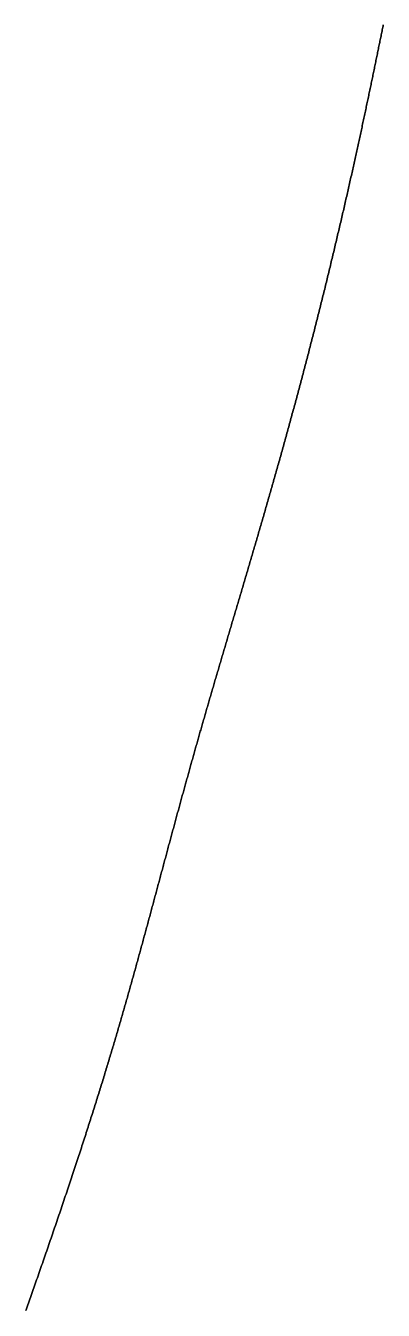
# Model space of a CAD drawing. Header units: inches. Extents: x 130170 to 284068, y 377793 to 804530.
# Drawn here: x 260230.5 to 260245.2, y 745031.9 to 745084.5 of the extents above; entities that cross this region are included whole.
import ezdxf

# ---------------------------------------------------------------- set-up
doc = ezdxf.new("R2010")
doc.units = ezdxf.units.IN
doc.header["$MEASUREMENT"] = 0
doc.layers.add('muni_il', color=7, linetype='Continuous')

msp = doc.modelspace()

# ---------------------------------------------------------------- linework, layer by layer
at = {"layer": 'muni_il'}
for points in [[(260230.528, 745031.937), (260230.555, 745032.012), (260230.582, 745032.088), (260230.61, 745032.164), (260230.637, 745032.241), (260230.664, 745032.318), (260230.692, 745032.396), (260230.72, 745032.474), (260230.748, 745032.553), (260230.776, 745032.632), (260230.804, 745032.711), (260230.832, 745032.791), (260230.861, 745032.872), (260230.889, 745032.953), (260230.918, 745033.034), (260230.946, 745033.116), (260230.975, 745033.198), (260231.004, 745033.28), (260231.033, 745033.363), (260231.062, 745033.446), (260231.091, 745033.529), (260231.121, 745033.613), (260231.15, 745033.696), (260231.179, 745033.781), (260231.209, 745033.865), (260231.238, 745033.95), (260231.268, 745034.034), (260231.297, 745034.119), (260231.327, 745034.205), (260231.356, 745034.29), (260231.386, 745034.376), (260231.416, 745034.461), (260231.445, 745034.547), (260231.475, 745034.633), (260231.505, 745034.719), (260231.534, 745034.806), (260231.564, 745034.892), (260231.594, 745034.978), (260231.623, 745035.064), (260231.653, 745035.151), (260231.682, 745035.237), (260231.712, 745035.324), (260231.741, 745035.41), (260231.771, 745035.497), (260231.801, 745035.583), (260231.83, 745035.67), (260231.859, 745035.756), (260231.889, 745035.842), (260231.918, 745035.929), (260231.947, 745036.015), (260231.976, 745036.101), (260232.005, 745036.187), (260232.034, 745036.273), (260232.063, 745036.358), (260232.092, 745036.444), (260232.121, 745036.529), (260232.149, 745036.615), (260232.178, 745036.7), (260232.206, 745036.785), (260232.235, 745036.869), (260232.263, 745036.954), (260232.291, 745037.038), (260232.319, 745037.122), (260232.347, 745037.206), (260232.375, 745037.29), (260232.403, 745037.373), (260232.43, 745037.457), (260232.458, 745037.54), (260232.485, 745037.622), (260232.512, 745037.705), (260232.539, 745037.787), (260232.566, 745037.869), (260232.593, 745037.95), (260232.62, 745038.032), (260232.647, 745038.113), (260232.673, 745038.194), (260232.7, 745038.274), (260232.726, 745038.354), (260232.752, 745038.434), (260232.778, 745038.514), (260232.804, 745038.593), (260232.829, 745038.672), (260232.855, 745038.75), (260232.88, 745038.829), (260232.906, 745038.907), (260232.931, 745038.984), (260232.956, 745039.062), (260232.981, 745039.139), (260233.005, 745039.215), (260233.03, 745039.292), (260233.054, 745039.368), (260233.079, 745039.443), (260233.103, 745039.519), (260233.127, 745039.594), (260233.151, 745039.668), (260233.175, 745039.743), (260233.198, 745039.817), (260233.222, 745039.89), (260233.245, 745039.964), (260233.268, 745040.037), (260233.291, 745040.11), (260233.314, 745040.182), (260233.337, 745040.254), (260233.359, 745040.326), (260233.382, 745040.397), (260233.404, 745040.468), (260233.427, 745040.539), (260233.449, 745040.609), (260233.471, 745040.68), (260233.492, 745040.75), (260233.514, 745040.819), (260233.536, 745040.888), (260233.557, 745040.957), (260233.578, 745041.026), (260233.6, 745041.094), (260233.621, 745041.163), (260233.642, 745041.23), (260233.663, 745041.298), (260233.683, 745041.365), (260233.704, 745041.432), (260233.724, 745041.499), (260233.745, 745041.565), (260233.765, 745041.631), (260233.785, 745041.697), (260233.805, 745041.763), (260233.825, 745041.829), (260233.845, 745041.894), (260233.865, 745041.959), (260233.885, 745042.023), (260233.904, 745042.088), (260233.924, 745042.152), (260233.943, 745042.216), (260233.962, 745042.28), (260233.981, 745042.344), (260234, 745042.407), (260234.019, 745042.47), (260234.038, 745042.533), (260234.057, 745042.596), (260234.076, 745042.659), (260234.094, 745042.721), (260234.113, 745042.783), (260234.131, 745042.846), (260234.15, 745042.908), (260234.168, 745042.969), (260234.186, 745043.031), (260234.204, 745043.092), (260234.223, 745043.154), (260234.241, 745043.215), (260234.259, 745043.276), (260234.276, 745043.337), (260234.294, 745043.397), (260234.312, 745043.458), (260234.33, 745043.518), (260234.347, 745043.579), (260234.365, 745043.639), (260234.382, 745043.699), (260234.4, 745043.759), (260234.417, 745043.819), (260234.434, 745043.879), (260234.452, 745043.939), (260234.469, 745043.998), (260234.486, 745044.058), (260234.503, 745044.117), (260234.52, 745044.176), (260234.537, 745044.236), (260234.554, 745044.295), (260234.571, 745044.354), (260234.588, 745044.413), (260234.605, 745044.472), (260234.622, 745044.531), (260234.638, 745044.59), (260234.655, 745044.648), (260234.672, 745044.707), (260234.689, 745044.766), (260234.705, 745044.824), (260234.722, 745044.883), (260234.738, 745044.941), (260234.755, 745045), (260234.771, 745045.058), (260234.788, 745045.117), (260234.804, 745045.175), (260234.82, 745045.233), (260234.837, 745045.292), (260234.853, 745045.35), (260234.869, 745045.408), (260234.886, 745045.466), (260234.902, 745045.524), (260234.918, 745045.582), (260234.934, 745045.641), (260234.951, 745045.699), (260234.967, 745045.757), (260234.983, 745045.815), (260234.999, 745045.873), (260235.015, 745045.931), (260235.031, 745045.989), (260235.047, 745046.047), (260235.063, 745046.105), (260235.079, 745046.163), (260235.095, 745046.22), (260235.111, 745046.278), (260235.127, 745046.336), (260235.143, 745046.394), (260235.159, 745046.452), (260235.175, 745046.51), (260235.191, 745046.568), (260235.207, 745046.625), (260235.223, 745046.683), (260235.238, 745046.741), (260235.254, 745046.799), (260235.27, 745046.856), (260235.286, 745046.914), (260235.302, 745046.972), (260235.317, 745047.03), (260235.333, 745047.087), (260235.349, 745047.145), (260235.365, 745047.203), (260235.38, 745047.261), (260235.396, 745047.318), (260235.412, 745047.376), (260235.427, 745047.433), (260235.443, 745047.491), (260235.459, 745047.549), (260235.474, 745047.606), (260235.49, 745047.664), (260235.505, 745047.721), (260235.521, 745047.779), (260235.537, 745047.836), (260235.552, 745047.894), (260235.568, 745047.951), (260235.583, 745048.009), (260235.599, 745048.066), (260235.614, 745048.124), (260235.63, 745048.181), (260235.645, 745048.238), (260235.661, 745048.296), (260235.676, 745048.353), (260235.692, 745048.41), (260235.707, 745048.467), (260235.723, 745048.525), (260235.738, 745048.582), (260235.753, 745048.639), (260235.769, 745048.696), (260235.784, 745048.753), (260235.799, 745048.81), (260235.815, 745048.867), (260235.83, 745048.924), (260235.846, 745048.981), (260235.861, 745049.038), (260235.876, 745049.095), (260235.891, 745049.152), (260235.907, 745049.209), (260235.922, 745049.265), (260235.937, 745049.322), (260235.952, 745049.379), (260235.968, 745049.436), (260235.983, 745049.492), (260235.998, 745049.549), (260236.013, 745049.605), (260236.028, 745049.662), (260236.044, 745049.718), (260236.059, 745049.774), (260236.074, 745049.831), (260236.089, 745049.887), (260236.104, 745049.943), (260236.119, 745049.999), (260236.134, 745050.056), (260236.149, 745050.112), (260236.164, 745050.168), (260236.179, 745050.223), (260236.194, 745050.28), (260236.209, 745050.335), (260236.225, 745050.391), (260236.24, 745050.447), (260236.254, 745050.503), (260236.269, 745050.558), (260236.284, 745050.614), (260236.299, 745050.669), (260236.314, 745050.725), (260236.329, 745050.78), (260236.344, 745050.836), (260236.359, 745050.891), (260236.374, 745050.946), (260236.389, 745051.001), (260236.404, 745051.057), (260236.418, 745051.112), (260236.433, 745051.167), (260236.448, 745051.222), (260236.463, 745051.277), (260236.478, 745051.332), (260236.493, 745051.386), (260236.508, 745051.441), (260236.522, 745051.496), (260236.537, 745051.55), (260236.552, 745051.605), (260236.567, 745051.659), (260236.581, 745051.714), (260236.596, 745051.768), (260236.611, 745051.823), (260236.626, 745051.877), (260236.64, 745051.931), (260236.655, 745051.986), (260236.67, 745052.04), (260236.684, 745052.094), (260236.699, 745052.148), (260236.714, 745052.202), (260236.729, 745052.256), (260236.743, 745052.31), (260236.758, 745052.364), (260236.772, 745052.417), (260236.787, 745052.471), (260236.802, 745052.525), (260236.817, 745052.578), (260236.831, 745052.632), (260236.846, 745052.686), (260236.86, 745052.739), (260236.875, 745052.793), (260236.89, 745052.846), (260236.904, 745052.899), (260236.919, 745052.953), (260236.934, 745053.006), (260236.948, 745053.059), (260236.963, 745053.112), (260236.978, 745053.166), (260236.992, 745053.219), (260237.007, 745053.272), (260237.021, 745053.325), (260237.036, 745053.378), (260237.051, 745053.431), (260237.065, 745053.484), (260237.08, 745053.537), (260237.094, 745053.59), (260237.109, 745053.642), (260237.124, 745053.695), (260237.139, 745053.748), (260237.153, 745053.801), (260237.168, 745053.853), (260237.182, 745053.906), (260237.197, 745053.959), (260237.212, 745054.012), (260237.226, 745054.064), (260237.241, 745054.117), (260237.256, 745054.169), (260237.27, 745054.222), (260237.285, 745054.274), (260237.3, 745054.327), (260237.315, 745054.379), (260237.329, 745054.432), (260237.344, 745054.484), (260237.359, 745054.537), (260237.373, 745054.589), (260237.388, 745054.642), (260237.403, 745054.694), (260237.418, 745054.747), (260237.432, 745054.799), (260237.447, 745054.851), (260237.462, 745054.904), (260237.477, 745054.956), (260237.492, 745055.009), (260237.506, 745055.061), (260237.521, 745055.113), (260237.536, 745055.166), (260237.551, 745055.218), (260237.566, 745055.271), (260237.581, 745055.323), (260237.596, 745055.375), (260237.611, 745055.428), (260237.625, 745055.48), (260237.64, 745055.533), (260237.655, 745055.585), (260237.67, 745055.638), (260237.685, 745055.69), (260237.7, 745055.742), (260237.715, 745055.795), (260237.73, 745055.847), (260237.745, 745055.9), (260237.76, 745055.952), (260237.775, 745056.005), (260237.791, 745056.057), (260237.806, 745056.11), (260237.821, 745056.163), (260237.836, 745056.215), (260237.851, 745056.268), (260237.866, 745056.321), (260237.881, 745056.373), (260237.897, 745056.426), (260237.912, 745056.479), (260237.927, 745056.532), (260237.942, 745056.584), (260237.958, 745056.637), (260237.973, 745056.69), (260237.988, 745056.743), (260238.003, 745056.796), (260238.019, 745056.849), (260238.034, 745056.902), (260238.05, 745056.955), (260238.065, 745057.008), (260238.081, 745057.061), (260238.096, 745057.114), (260238.111, 745057.167), (260238.127, 745057.22), (260238.142, 745057.274), (260238.158, 745057.327), (260238.173, 745057.38), (260238.189, 745057.434), (260238.205, 745057.487), (260238.22, 745057.54), (260238.236, 745057.594), (260238.252, 745057.647), (260238.267, 745057.701), (260238.283, 745057.755), (260238.299, 745057.808), (260238.314, 745057.862), (260238.33, 745057.916), (260238.346, 745057.97), (260238.362, 745058.024), (260238.378, 745058.077), (260238.394, 745058.131), (260238.409, 745058.185), (260238.425, 745058.24), (260238.441, 745058.294), (260238.457, 745058.348), (260238.473, 745058.402), (260238.489, 745058.456), (260238.505, 745058.511), (260238.521, 745058.565), (260238.537, 745058.62), (260238.553, 745058.674), (260238.569, 745058.729), (260238.585, 745058.783), (260238.602, 745058.838), (260238.618, 745058.893), (260238.634, 745058.948), (260238.65, 745059.003), (260238.667, 745059.058), (260238.683, 745059.113), (260238.699, 745059.168), (260238.715, 745059.223), (260238.732, 745059.278), (260238.748, 745059.333), (260238.764, 745059.389), (260238.781, 745059.444), (260238.797, 745059.499), (260238.814, 745059.555), (260238.83, 745059.611), (260238.847, 745059.666), (260238.863, 745059.722), (260238.88, 745059.778), (260238.896, 745059.834), (260238.913, 745059.89), (260238.929, 745059.946), (260238.946, 745060.002), (260238.963, 745060.058), (260238.979, 745060.114), (260238.996, 745060.17), (260239.013, 745060.227), (260239.029, 745060.283), (260239.046, 745060.34), (260239.063, 745060.396), (260239.08, 745060.453), (260239.097, 745060.51), (260239.113, 745060.566), (260239.13, 745060.623), (260239.147, 745060.68), (260239.164, 745060.737), (260239.181, 745060.794), (260239.198, 745060.851), (260239.215, 745060.909), (260239.232, 745060.966), (260239.249, 745061.023), (260239.266, 745061.081), (260239.283, 745061.138), (260239.3, 745061.196), (260239.317, 745061.253), (260239.334, 745061.311), (260239.351, 745061.369), (260239.368, 745061.427), (260239.386, 745061.485), (260239.403, 745061.543), (260239.42, 745061.601), (260239.437, 745061.66), (260239.454, 745061.718), (260239.472, 745061.776), (260239.489, 745061.835), (260239.506, 745061.893), (260239.524, 745061.952), (260239.541, 745062.011), (260239.558, 745062.069), (260239.576, 745062.128), (260239.593, 745062.187), (260239.61, 745062.246), (260239.628, 745062.305), (260239.645, 745062.364), (260239.663, 745062.424), (260239.68, 745062.483), (260239.698, 745062.543), (260239.715, 745062.602), (260239.733, 745062.662), (260239.75, 745062.721), (260239.768, 745062.781), (260239.786, 745062.841), (260239.803, 745062.901), (260239.821, 745062.961), (260239.838, 745063.021), (260239.856, 745063.081), (260239.874, 745063.141), (260239.891, 745063.202), (260239.909, 745063.262), (260239.927, 745063.323), (260239.945, 745063.383), (260239.962, 745063.444), (260239.98, 745063.505), (260239.998, 745063.566), (260240.016, 745063.627), (260240.033, 745063.688), (260240.051, 745063.749), (260240.069, 745063.81), (260240.087, 745063.871), (260240.105, 745063.933), (260240.123, 745063.994), (260240.14, 745064.056), (260240.158, 745064.117), (260240.176, 745064.179), (260240.194, 745064.241), (260240.212, 745064.303), (260240.23, 745064.364), (260240.248, 745064.427), (260240.266, 745064.489), (260240.284, 745064.551), (260240.302, 745064.613), (260240.32, 745064.676), (260240.338, 745064.738), (260240.356, 745064.801), (260240.374, 745064.863), (260240.392, 745064.926), (260240.41, 745064.989), (260240.428, 745065.052), (260240.446, 745065.115), (260240.465, 745065.178), (260240.483, 745065.241), (260240.501, 745065.304), (260240.519, 745065.368), (260240.537, 745065.431), (260240.555, 745065.495), (260240.573, 745065.558), (260240.592, 745065.622), (260240.61, 745065.686), (260240.628, 745065.75), (260240.646, 745065.813), (260240.664, 745065.877), (260240.683, 745065.942), (260240.701, 745066.006), (260240.719, 745066.07), (260240.737, 745066.134), (260240.756, 745066.199), (260240.774, 745066.263), (260240.792, 745066.328), (260240.81, 745066.393), (260240.829, 745066.457), (260240.847, 745066.522), (260240.865, 745066.587), (260240.883, 745066.652), (260240.902, 745066.717), (260240.92, 745066.783), (260240.938, 745066.848), (260240.957, 745066.913), (260240.975, 745066.979), (260240.993, 745067.044), (260241.012, 745067.11), (260241.03, 745067.175), (260241.048, 745067.241), (260241.066, 745067.307), (260241.085, 745067.373), (260241.103, 745067.439), (260241.122, 745067.505), (260241.14, 745067.571), (260241.158, 745067.637), (260241.177, 745067.704), (260241.195, 745067.77), (260241.213, 745067.836), (260241.232, 745067.903), (260241.25, 745067.969), (260241.268, 745068.036), (260241.287, 745068.103), (260241.305, 745068.17), (260241.323, 745068.237), (260241.342, 745068.304), (260241.36, 745068.371), (260241.378, 745068.438), (260241.396, 745068.505), (260241.415, 745068.572), (260241.433, 745068.639), (260241.451, 745068.707), (260241.47, 745068.774), (260241.488, 745068.842), (260241.506, 745068.909), (260241.525, 745068.977), (260241.543, 745069.045), (260241.561, 745069.112), (260241.58, 745069.18), (260241.598, 745069.248), (260241.616, 745069.316), (260241.634, 745069.384), (260241.653, 745069.452), (260241.671, 745069.52), (260241.689, 745069.588), (260241.707, 745069.657), (260241.725, 745069.725), (260241.744, 745069.793), (260241.762, 745069.862), (260241.78, 745069.93), (260241.798, 745069.999), (260241.816, 745070.067), (260241.835, 745070.136), (260241.853, 745070.204), (260241.871, 745070.273), (260241.889, 745070.342), (260241.907, 745070.41), (260241.925, 745070.479), (260241.944, 745070.548), (260241.962, 745070.617), (260241.98, 745070.686), (260241.998, 745070.755), (260242.016, 745070.824), (260242.034, 745070.893), (260242.052, 745070.962), (260242.07, 745071.031), (260242.088, 745071.1), (260242.106, 745071.17), (260242.124, 745071.239), (260242.142, 745071.308), (260242.16, 745071.377), (260242.177, 745071.447), (260242.195, 745071.516), (260242.213, 745071.585), (260242.231, 745071.655), (260242.249, 745071.724), (260242.267, 745071.793), (260242.284, 745071.863), (260242.302, 745071.932), (260242.32, 745072.002), (260242.338, 745072.071), (260242.355, 745072.141), (260242.373, 745072.21), (260242.391, 745072.28), (260242.408, 745072.349), (260242.426, 745072.419), (260242.444, 745072.488), (260242.461, 745072.558), (260242.479, 745072.627), (260242.496, 745072.697), (260242.514, 745072.766), (260242.531, 745072.836), (260242.549, 745072.905), (260242.566, 745072.975), (260242.583, 745073.044), (260242.601, 745073.114), (260242.618, 745073.183), (260242.635, 745073.253), (260242.653, 745073.322), (260242.67, 745073.392), (260242.687, 745073.461), (260242.704, 745073.53), (260242.722, 745073.6), (260242.739, 745073.669), (260242.756, 745073.738), (260242.773, 745073.808), (260242.79, 745073.877), (260242.807, 745073.946), (260242.824, 745074.015), (260242.841, 745074.085), (260242.858, 745074.154), (260242.875, 745074.223), (260242.892, 745074.292), (260242.908, 745074.361), (260242.925, 745074.43), (260242.942, 745074.499), (260242.959, 745074.568), (260242.975, 745074.637), (260242.992, 745074.706), (260243.009, 745074.775), (260243.025, 745074.843), (260243.042, 745074.912), (260243.058, 745074.981), (260243.075, 745075.049), (260243.091, 745075.118), (260243.107, 745075.186), (260243.124, 745075.255), (260243.14, 745075.323), (260243.157, 745075.391), (260243.173, 745075.46), (260243.189, 745075.528), (260243.205, 745075.596), (260243.221, 745075.664), (260243.237, 745075.732), (260243.253, 745075.8), (260243.27, 745075.868), (260243.285, 745075.936), (260243.301, 745076.003), (260243.317, 745076.071), (260243.333, 745076.138), (260243.349, 745076.206), (260243.365, 745076.273), (260243.38, 745076.341), (260243.396, 745076.408), (260243.412, 745076.475), (260243.427, 745076.542), (260243.443, 745076.609), (260243.459, 745076.676), (260243.474, 745076.743), (260243.489, 745076.809), (260243.505, 745076.876), (260243.52, 745076.942), (260243.535, 745077.009), (260243.551, 745077.075), (260243.566, 745077.141), (260243.581, 745077.207), (260243.596, 745077.274), (260243.611, 745077.339), (260243.626, 745077.405), (260243.641, 745077.471), (260243.656, 745077.537), (260243.671, 745077.602), (260243.686, 745077.668), (260243.701, 745077.733), (260243.716, 745077.798), (260243.73, 745077.863), (260243.745, 745077.928), (260243.76, 745077.993), (260243.774, 745078.058), (260243.789, 745078.122), (260243.803, 745078.187), (260243.818, 745078.251), (260243.832, 745078.315), (260243.847, 745078.38), (260243.861, 745078.444), (260243.875, 745078.508), (260243.889, 745078.571), (260243.904, 745078.635), (260243.918, 745078.699), (260243.932, 745078.762), (260243.946, 745078.825), (260243.96, 745078.889), (260243.974, 745078.952), (260243.988, 745079.015), (260244.002, 745079.077), (260244.015, 745079.14), (260244.029, 745079.203), (260244.043, 745079.265), (260244.057, 745079.327), (260244.07, 745079.39), (260244.084, 745079.452), (260244.098, 745079.514), (260244.111, 745079.575), (260244.124, 745079.637), (260244.138, 745079.699), (260244.151, 745079.76), (260244.165, 745079.821), (260244.178, 745079.882), (260244.191, 745079.943), (260244.204, 745080.004), (260244.217, 745080.065), (260244.231, 745080.126), (260244.244, 745080.186), (260244.257, 745080.246), (260244.27, 745080.307), (260244.283, 745080.367), (260244.295, 745080.427), (260244.308, 745080.486), (260244.321, 745080.546), (260244.334, 745080.605), (260244.347, 745080.665), (260244.359, 745080.724), (260244.372, 745080.783), (260244.384, 745080.842), (260244.397, 745080.901), (260244.409, 745080.96), (260244.422, 745081.018), (260244.434, 745081.077), (260244.447, 745081.135), (260244.459, 745081.193), (260244.471, 745081.251), (260244.484, 745081.309), (260244.496, 745081.367), (260244.508, 745081.424), (260244.52, 745081.482), (260244.532, 745081.539), (260244.544, 745081.597), (260244.556, 745081.654), (260244.568, 745081.711), (260244.58, 745081.767), (260244.592, 745081.824), (260244.604, 745081.881), (260244.616, 745081.937), (260244.627, 745081.993), (260244.639, 745082.049), (260244.651, 745082.105), (260244.662, 745082.161), (260244.674, 745082.217), (260244.686, 745082.273), (260244.697, 745082.328), (260244.709, 745082.384), (260244.72, 745082.439), (260244.732, 745082.494), (260244.743, 745082.549), (260244.754, 745082.604), (260244.766, 745082.658), (260244.777, 745082.713), (260244.788, 745082.768), (260244.8, 745082.822), (260244.811, 745082.876), (260244.822, 745082.93), (260244.833, 745082.984), (260244.844, 745083.038), (260244.855, 745083.092), (260244.866, 745083.145), (260244.877, 745083.199), (260244.888, 745083.252), (260244.899, 745083.305), (260244.91, 745083.359), (260244.921, 745083.411), (260244.932, 745083.464), (260244.943, 745083.517), (260244.954, 745083.57), (260244.964, 745083.622), (260244.975, 745083.675), (260244.986, 745083.727), (260244.996, 745083.779), (260245.007, 745083.831), (260245.018, 745083.883), (260245.028, 745083.935), (260245.039, 745083.987), (260245.049, 745084.039), (260245.06, 745084.09), (260245.071, 745084.142), (260245.081, 745084.193), (260245.091, 745084.244), (260245.102, 745084.295), (260245.112, 745084.346), (260245.123, 745084.397), (260245.133, 745084.448), (260245.143, 745084.499), (260245.154, 745084.549)], [(260245.154, 745084.549), (260245.143, 745084.499), (260245.133, 745084.448), (260245.123, 745084.397), (260245.112, 745084.346), (260245.102, 745084.295), (260245.091, 745084.244), (260245.081, 745084.193), (260245.071, 745084.142), (260245.06, 745084.09), (260245.049, 745084.039), (260245.039, 745083.987), (260245.028, 745083.935), (260245.018, 745083.883), (260245.007, 745083.831), (260244.996, 745083.779), (260244.986, 745083.727), (260244.975, 745083.675), (260244.964, 745083.622), (260244.954, 745083.57), (260244.943, 745083.517), (260244.932, 745083.464), (260244.921, 745083.411), (260244.91, 745083.359), (260244.899, 745083.305), (260244.888, 745083.252), (260244.877, 745083.199), (260244.866, 745083.145), (260244.855, 745083.092), (260244.844, 745083.038), (260244.833, 745082.984), (260244.822, 745082.93), (260244.811, 745082.876), (260244.8, 745082.822), (260244.788, 745082.768), (260244.777, 745082.713), (260244.766, 745082.658), (260244.754, 745082.604), (260244.743, 745082.549), (260244.732, 745082.494), (260244.72, 745082.439), (260244.709, 745082.384), (260244.697, 745082.328), (260244.686, 745082.273), (260244.674, 745082.217), (260244.662, 745082.161), (260244.651, 745082.105), (260244.639, 745082.049), (260244.627, 745081.993), (260244.616, 745081.937), (260244.604, 745081.881), (260244.592, 745081.824), (260244.58, 745081.767), (260244.568, 745081.711), (260244.556, 745081.654), (260244.544, 745081.597), (260244.532, 745081.539), (260244.52, 745081.482), (260244.508, 745081.424), (260244.496, 745081.367), (260244.484, 745081.309), (260244.471, 745081.251), (260244.459, 745081.193), (260244.447, 745081.135), (260244.434, 745081.077), (260244.422, 745081.018), (260244.409, 745080.96), (260244.397, 745080.901), (260244.384, 745080.842), (260244.372, 745080.783), (260244.359, 745080.724), (260244.347, 745080.665), (260244.334, 745080.605), (260244.321, 745080.546), (260244.308, 745080.486), (260244.295, 745080.427), (260244.283, 745080.367), (260244.27, 745080.307), (260244.257, 745080.246), (260244.244, 745080.186), (260244.231, 745080.126), (260244.217, 745080.065), (260244.204, 745080.004), (260244.191, 745079.943), (260244.178, 745079.882), (260244.165, 745079.821), (260244.151, 745079.76), (260244.138, 745079.699), (260244.124, 745079.637), (260244.111, 745079.575), (260244.098, 745079.514), (260244.084, 745079.452), (260244.07, 745079.39), (260244.057, 745079.327), (260244.043, 745079.265), (260244.029, 745079.203), (260244.015, 745079.14), (260244.002, 745079.077), (260243.988, 745079.015), (260243.974, 745078.952), (260243.96, 745078.889), (260243.946, 745078.825), (260243.932, 745078.762), (260243.918, 745078.699), (260243.904, 745078.635), (260243.889, 745078.571), (260243.875, 745078.508), (260243.861, 745078.444), (260243.847, 745078.38), (260243.832, 745078.315), (260243.818, 745078.251), (260243.803, 745078.187), (260243.789, 745078.122), (260243.774, 745078.058), (260243.76, 745077.993), (260243.745, 745077.928), (260243.73, 745077.863), (260243.716, 745077.798), (260243.701, 745077.733), (260243.686, 745077.668), (260243.671, 745077.602), (260243.656, 745077.537), (260243.641, 745077.471), (260243.626, 745077.405), (260243.611, 745077.339), (260243.596, 745077.274), (260243.581, 745077.207), (260243.566, 745077.141), (260243.551, 745077.075), (260243.535, 745077.009), (260243.52, 745076.942), (260243.505, 745076.876), (260243.489, 745076.809), (260243.474, 745076.743), (260243.459, 745076.676), (260243.443, 745076.609), (260243.427, 745076.542), (260243.412, 745076.475), (260243.396, 745076.408), (260243.38, 745076.341), (260243.365, 745076.273), (260243.349, 745076.206), (260243.333, 745076.138), (260243.317, 745076.071), (260243.301, 745076.003), (260243.285, 745075.936), (260243.27, 745075.868), (260243.253, 745075.8), (260243.237, 745075.732), (260243.221, 745075.664), (260243.205, 745075.596), (260243.189, 745075.528), (260243.173, 745075.46), (260243.157, 745075.391), (260243.14, 745075.323), (260243.124, 745075.255), (260243.107, 745075.186), (260243.091, 745075.118), (260243.075, 745075.049), (260243.058, 745074.981), (260243.042, 745074.912), (260243.025, 745074.843), (260243.009, 745074.775), (260242.992, 745074.706), (260242.975, 745074.637), (260242.959, 745074.568), (260242.942, 745074.499), (260242.925, 745074.43), (260242.908, 745074.361), (260242.892, 745074.292), (260242.875, 745074.223), (260242.858, 745074.154), (260242.841, 745074.085), (260242.824, 745074.015), (260242.807, 745073.946), (260242.79, 745073.877), (260242.773, 745073.808), (260242.756, 745073.738), (260242.739, 745073.669), (260242.722, 745073.6), (260242.704, 745073.53), (260242.687, 745073.461), (260242.67, 745073.392), (260242.653, 745073.322), (260242.635, 745073.253), (260242.618, 745073.183), (260242.601, 745073.114), (260242.583, 745073.044), (260242.566, 745072.975), (260242.549, 745072.905), (260242.531, 745072.836), (260242.514, 745072.766), (260242.496, 745072.697), (260242.479, 745072.627), (260242.461, 745072.558), (260242.444, 745072.488), (260242.426, 745072.419), (260242.408, 745072.349), (260242.391, 745072.28), (260242.373, 745072.21), (260242.355, 745072.141), (260242.338, 745072.071), (260242.32, 745072.002), (260242.302, 745071.932), (260242.284, 745071.863), (260242.267, 745071.793), (260242.249, 745071.724), (260242.231, 745071.655), (260242.213, 745071.585), (260242.195, 745071.516), (260242.177, 745071.447), (260242.16, 745071.377), (260242.142, 745071.308), (260242.124, 745071.239), (260242.106, 745071.17), (260242.088, 745071.1), (260242.07, 745071.031), (260242.052, 745070.962), (260242.034, 745070.893), (260242.016, 745070.824), (260241.998, 745070.755), (260241.98, 745070.686), (260241.962, 745070.617), (260241.944, 745070.548), (260241.925, 745070.479), (260241.907, 745070.41), (260241.889, 745070.342), (260241.871, 745070.273), (260241.853, 745070.204), (260241.835, 745070.136), (260241.816, 745070.067), (260241.798, 745069.999), (260241.78, 745069.93), (260241.762, 745069.862), (260241.744, 745069.793), (260241.725, 745069.725), (260241.707, 745069.657), (260241.689, 745069.588), (260241.671, 745069.52), (260241.653, 745069.452), (260241.634, 745069.384), (260241.616, 745069.316), (260241.598, 745069.248), (260241.58, 745069.18), (260241.561, 745069.112), (260241.543, 745069.045), (260241.525, 745068.977), (260241.506, 745068.909), (260241.488, 745068.842), (260241.47, 745068.774), (260241.451, 745068.707), (260241.433, 745068.639), (260241.415, 745068.572), (260241.396, 745068.505), (260241.378, 745068.438), (260241.36, 745068.371), (260241.342, 745068.304), (260241.323, 745068.237), (260241.305, 745068.17), (260241.287, 745068.103), (260241.268, 745068.036), (260241.25, 745067.969), (260241.232, 745067.903), (260241.213, 745067.836), (260241.195, 745067.77), (260241.177, 745067.704), (260241.158, 745067.637), (260241.14, 745067.571), (260241.122, 745067.505), (260241.103, 745067.439), (260241.085, 745067.373), (260241.066, 745067.307), (260241.048, 745067.241), (260241.03, 745067.175), (260241.012, 745067.11), (260240.993, 745067.044), (260240.975, 745066.979), (260240.957, 745066.913), (260240.938, 745066.848), (260240.92, 745066.783), (260240.902, 745066.717), (260240.883, 745066.652), (260240.865, 745066.587), (260240.847, 745066.522), (260240.829, 745066.457), (260240.81, 745066.393), (260240.792, 745066.328), (260240.774, 745066.263), (260240.756, 745066.199), (260240.737, 745066.134), (260240.719, 745066.07), (260240.701, 745066.006), (260240.683, 745065.942), (260240.664, 745065.877), (260240.646, 745065.813), (260240.628, 745065.75), (260240.61, 745065.686), (260240.592, 745065.622), (260240.573, 745065.558), (260240.555, 745065.495), (260240.537, 745065.431), (260240.519, 745065.368), (260240.501, 745065.304), (260240.483, 745065.241), (260240.465, 745065.178), (260240.446, 745065.115), (260240.428, 745065.052), (260240.41, 745064.989), (260240.392, 745064.926), (260240.374, 745064.863), (260240.356, 745064.801), (260240.338, 745064.738), (260240.32, 745064.676), (260240.302, 745064.613), (260240.284, 745064.551), (260240.266, 745064.489), (260240.248, 745064.427), (260240.23, 745064.364), (260240.212, 745064.303), (260240.194, 745064.241), (260240.176, 745064.179), (260240.158, 745064.117), (260240.14, 745064.056), (260240.123, 745063.994), (260240.105, 745063.933), (260240.087, 745063.871), (260240.069, 745063.81), (260240.051, 745063.749), (260240.033, 745063.688), (260240.016, 745063.627), (260239.998, 745063.566), (260239.98, 745063.505), (260239.962, 745063.444), (260239.945, 745063.383), (260239.927, 745063.323), (260239.909, 745063.262), (260239.891, 745063.202), (260239.874, 745063.141), (260239.856, 745063.081), (260239.838, 745063.021), (260239.821, 745062.961), (260239.803, 745062.901), (260239.786, 745062.841), (260239.768, 745062.781), (260239.75, 745062.721), (260239.733, 745062.662), (260239.715, 745062.602), (260239.698, 745062.543), (260239.68, 745062.483), (260239.663, 745062.424), (260239.645, 745062.364), (260239.628, 745062.305), (260239.61, 745062.246), (260239.593, 745062.187), (260239.576, 745062.128), (260239.558, 745062.069), (260239.541, 745062.011), (260239.524, 745061.952), (260239.506, 745061.893), (260239.489, 745061.835), (260239.472, 745061.776), (260239.454, 745061.718), (260239.437, 745061.66), (260239.42, 745061.601), (260239.403, 745061.543), (260239.386, 745061.485), (260239.368, 745061.427), (260239.351, 745061.369), (260239.334, 745061.311), (260239.317, 745061.253), (260239.3, 745061.196), (260239.283, 745061.138), (260239.266, 745061.081), (260239.249, 745061.023), (260239.232, 745060.966), (260239.215, 745060.909), (260239.198, 745060.851), (260239.181, 745060.794), (260239.164, 745060.737), (260239.147, 745060.68), (260239.13, 745060.623), (260239.113, 745060.566), (260239.097, 745060.51), (260239.08, 745060.453), (260239.063, 745060.396), (260239.046, 745060.34), (260239.029, 745060.283), (260239.013, 745060.227), (260238.996, 745060.17), (260238.979, 745060.114), (260238.963, 745060.058), (260238.946, 745060.002), (260238.929, 745059.946), (260238.913, 745059.89), (260238.896, 745059.834), (260238.88, 745059.778), (260238.863, 745059.722), (260238.847, 745059.666), (260238.83, 745059.611), (260238.814, 745059.555), (260238.797, 745059.499), (260238.781, 745059.444), (260238.764, 745059.389), (260238.748, 745059.333), (260238.732, 745059.278), (260238.715, 745059.223), (260238.699, 745059.168), (260238.683, 745059.113), (260238.667, 745059.058), (260238.65, 745059.003), (260238.634, 745058.948), (260238.618, 745058.893), (260238.602, 745058.838), (260238.585, 745058.783), (260238.569, 745058.729), (260238.553, 745058.674), (260238.537, 745058.62), (260238.521, 745058.565), (260238.505, 745058.511), (260238.489, 745058.456), (260238.473, 745058.402), (260238.457, 745058.348), (260238.441, 745058.294), (260238.425, 745058.24), (260238.409, 745058.185), (260238.394, 745058.131), (260238.378, 745058.077), (260238.362, 745058.024), (260238.346, 745057.97), (260238.33, 745057.916), (260238.314, 745057.862), (260238.299, 745057.808), (260238.283, 745057.755), (260238.267, 745057.701), (260238.252, 745057.647), (260238.236, 745057.594), (260238.22, 745057.54), (260238.205, 745057.487), (260238.189, 745057.434), (260238.173, 745057.38), (260238.158, 745057.327), (260238.142, 745057.274), (260238.127, 745057.22), (260238.111, 745057.167), (260238.096, 745057.114), (260238.081, 745057.061), (260238.065, 745057.008), (260238.05, 745056.955), (260238.034, 745056.902), (260238.019, 745056.849), (260238.003, 745056.796), (260237.988, 745056.743), (260237.973, 745056.69), (260237.958, 745056.637), (260237.942, 745056.584), (260237.927, 745056.532), (260237.912, 745056.479), (260237.897, 745056.426), (260237.881, 745056.373), (260237.866, 745056.321), (260237.851, 745056.268), (260237.836, 745056.215), (260237.821, 745056.163), (260237.806, 745056.11), (260237.791, 745056.057), (260237.775, 745056.005), (260237.76, 745055.952), (260237.745, 745055.9), (260237.73, 745055.847), (260237.715, 745055.795), (260237.7, 745055.742), (260237.685, 745055.69), (260237.67, 745055.638), (260237.655, 745055.585), (260237.64, 745055.533), (260237.625, 745055.48), (260237.611, 745055.428), (260237.596, 745055.375), (260237.581, 745055.323), (260237.566, 745055.271), (260237.551, 745055.218), (260237.536, 745055.166), (260237.521, 745055.113), (260237.506, 745055.061), (260237.492, 745055.009), (260237.477, 745054.956), (260237.462, 745054.904), (260237.447, 745054.851), (260237.432, 745054.799), (260237.418, 745054.747), (260237.403, 745054.694), (260237.388, 745054.642), (260237.373, 745054.589), (260237.359, 745054.537), (260237.344, 745054.484), (260237.329, 745054.432), (260237.315, 745054.379), (260237.3, 745054.327), (260237.285, 745054.274), (260237.27, 745054.222), (260237.256, 745054.169), (260237.241, 745054.117), (260237.226, 745054.064), (260237.212, 745054.012), (260237.197, 745053.959), (260237.182, 745053.906), (260237.168, 745053.853), (260237.153, 745053.801), (260237.139, 745053.748), (260237.124, 745053.695), (260237.109, 745053.642), (260237.094, 745053.59), (260237.08, 745053.537), (260237.065, 745053.484), (260237.051, 745053.431), (260237.036, 745053.378), (260237.021, 745053.325), (260237.007, 745053.272), (260236.992, 745053.219), (260236.978, 745053.166), (260236.963, 745053.112), (260236.948, 745053.059), (260236.934, 745053.006), (260236.919, 745052.953), (260236.904, 745052.899), (260236.89, 745052.846), (260236.875, 745052.793), (260236.86, 745052.739), (260236.846, 745052.686), (260236.831, 745052.632), (260236.817, 745052.578), (260236.802, 745052.525), (260236.787, 745052.471), (260236.772, 745052.417), (260236.758, 745052.364), (260236.743, 745052.31), (260236.729, 745052.256), (260236.714, 745052.202), (260236.699, 745052.148), (260236.684, 745052.094), (260236.67, 745052.04), (260236.655, 745051.986), (260236.64, 745051.931), (260236.626, 745051.877), (260236.611, 745051.823), (260236.596, 745051.768), (260236.581, 745051.714), (260236.567, 745051.659), (260236.552, 745051.605), (260236.537, 745051.55), (260236.522, 745051.496), (260236.508, 745051.441), (260236.493, 745051.386), (260236.478, 745051.332), (260236.463, 745051.277), (260236.448, 745051.222), (260236.433, 745051.167), (260236.418, 745051.112), (260236.404, 745051.057), (260236.389, 745051.001), (260236.374, 745050.946), (260236.359, 745050.891), (260236.344, 745050.836), (260236.329, 745050.78), (260236.314, 745050.725), (260236.299, 745050.669), (260236.284, 745050.614), (260236.269, 745050.558), (260236.254, 745050.503), (260236.24, 745050.447), (260236.225, 745050.391), (260236.209, 745050.335), (260236.194, 745050.28), (260236.179, 745050.223), (260236.164, 745050.168), (260236.149, 745050.112), (260236.134, 745050.056), (260236.119, 745049.999), (260236.104, 745049.943), (260236.089, 745049.887), (260236.074, 745049.831), (260236.059, 745049.774), (260236.044, 745049.718), (260236.028, 745049.662), (260236.013, 745049.605), (260235.998, 745049.549), (260235.983, 745049.492), (260235.968, 745049.436), (260235.952, 745049.379), (260235.937, 745049.322), (260235.922, 745049.265), (260235.907, 745049.209), (260235.891, 745049.152), (260235.876, 745049.095), (260235.861, 745049.038), (260235.846, 745048.981), (260235.83, 745048.924), (260235.815, 745048.867), (260235.799, 745048.81), (260235.784, 745048.753), (260235.769, 745048.696), (260235.753, 745048.639), (260235.738, 745048.582), (260235.723, 745048.525), (260235.707, 745048.467), (260235.692, 745048.41), (260235.676, 745048.353), (260235.661, 745048.296), (260235.645, 745048.238), (260235.63, 745048.181), (260235.614, 745048.124), (260235.599, 745048.066), (260235.583, 745048.009), (260235.568, 745047.951), (260235.552, 745047.894), (260235.537, 745047.836), (260235.521, 745047.779), (260235.505, 745047.721), (260235.49, 745047.664), (260235.474, 745047.606), (260235.459, 745047.549), (260235.443, 745047.491), (260235.427, 745047.433), (260235.412, 745047.376), (260235.396, 745047.318), (260235.38, 745047.261), (260235.365, 745047.203), (260235.349, 745047.145), (260235.333, 745047.087), (260235.317, 745047.03), (260235.302, 745046.972), (260235.286, 745046.914), (260235.27, 745046.856), (260235.254, 745046.799), (260235.238, 745046.741), (260235.223, 745046.683), (260235.207, 745046.625), (260235.191, 745046.568), (260235.175, 745046.51), (260235.159, 745046.452), (260235.143, 745046.394), (260235.127, 745046.336), (260235.111, 745046.278), (260235.095, 745046.22), (260235.079, 745046.163), (260235.063, 745046.105), (260235.047, 745046.047), (260235.031, 745045.989), (260235.015, 745045.931), (260234.999, 745045.873), (260234.983, 745045.815), (260234.967, 745045.757), (260234.951, 745045.699), (260234.934, 745045.641), (260234.918, 745045.582), (260234.902, 745045.524), (260234.886, 745045.466), (260234.869, 745045.408), (260234.853, 745045.35), (260234.837, 745045.292), (260234.82, 745045.233), (260234.804, 745045.175), (260234.788, 745045.117), (260234.771, 745045.058), (260234.755, 745045), (260234.738, 745044.941), (260234.722, 745044.883), (260234.705, 745044.824), (260234.689, 745044.766), (260234.672, 745044.707), (260234.655, 745044.648), (260234.638, 745044.59), (260234.622, 745044.531), (260234.605, 745044.472), (260234.588, 745044.413), (260234.571, 745044.354), (260234.554, 745044.295), (260234.537, 745044.236), (260234.52, 745044.176), (260234.503, 745044.117), (260234.486, 745044.058), (260234.469, 745043.998), (260234.452, 745043.939), (260234.434, 745043.879), (260234.417, 745043.819), (260234.4, 745043.759), (260234.382, 745043.699), (260234.365, 745043.639), (260234.347, 745043.579), (260234.33, 745043.518), (260234.312, 745043.458), (260234.294, 745043.397), (260234.276, 745043.337), (260234.259, 745043.276), (260234.241, 745043.215), (260234.223, 745043.154), (260234.204, 745043.092), (260234.186, 745043.031), (260234.168, 745042.969), (260234.15, 745042.908), (260234.131, 745042.846), (260234.113, 745042.783), (260234.094, 745042.721), (260234.076, 745042.659), (260234.057, 745042.596), (260234.038, 745042.533), (260234.019, 745042.47), (260234, 745042.407), (260233.981, 745042.344), (260233.962, 745042.28), (260233.943, 745042.216), (260233.924, 745042.152), (260233.904, 745042.088), (260233.885, 745042.023), (260233.865, 745041.959), (260233.845, 745041.894), (260233.825, 745041.829), (260233.805, 745041.763), (260233.785, 745041.697), (260233.765, 745041.631), (260233.745, 745041.565), (260233.724, 745041.499), (260233.704, 745041.432), (260233.683, 745041.365), (260233.663, 745041.298), (260233.642, 745041.23), (260233.621, 745041.163), (260233.6, 745041.094), (260233.578, 745041.026), (260233.557, 745040.957), (260233.536, 745040.888), (260233.514, 745040.819), (260233.492, 745040.75), (260233.471, 745040.68), (260233.449, 745040.609), (260233.427, 745040.539), (260233.404, 745040.468), (260233.382, 745040.397), (260233.359, 745040.326), (260233.337, 745040.254), (260233.314, 745040.182), (260233.291, 745040.11), (260233.268, 745040.037), (260233.245, 745039.964), (260233.222, 745039.89), (260233.198, 745039.817), (260233.175, 745039.743), (260233.151, 745039.668), (260233.127, 745039.594), (260233.103, 745039.519), (260233.079, 745039.443), (260233.054, 745039.368), (260233.03, 745039.292), (260233.005, 745039.215), (260232.981, 745039.139), (260232.956, 745039.062), (260232.931, 745038.984), (260232.906, 745038.907), (260232.88, 745038.829), (260232.855, 745038.75), (260232.829, 745038.672), (260232.804, 745038.593), (260232.778, 745038.514), (260232.752, 745038.434), (260232.726, 745038.354), (260232.7, 745038.274), (260232.673, 745038.194), (260232.647, 745038.113), (260232.62, 745038.032), (260232.593, 745037.95), (260232.566, 745037.869), (260232.539, 745037.787), (260232.512, 745037.705), (260232.485, 745037.622), (260232.458, 745037.54), (260232.43, 745037.457), (260232.403, 745037.373), (260232.375, 745037.29), (260232.347, 745037.206), (260232.319, 745037.122), (260232.291, 745037.038), (260232.263, 745036.954), (260232.235, 745036.869), (260232.206, 745036.785), (260232.178, 745036.7), (260232.149, 745036.615), (260232.121, 745036.529), (260232.092, 745036.444), (260232.063, 745036.358), (260232.034, 745036.273), (260232.005, 745036.187), (260231.976, 745036.101), (260231.947, 745036.015), (260231.918, 745035.929), (260231.889, 745035.842), (260231.859, 745035.756), (260231.83, 745035.67), (260231.801, 745035.583), (260231.771, 745035.497), (260231.741, 745035.41), (260231.712, 745035.324), (260231.682, 745035.237), (260231.653, 745035.151), (260231.623, 745035.064), (260231.594, 745034.978), (260231.564, 745034.892), (260231.534, 745034.806), (260231.505, 745034.719), (260231.475, 745034.633), (260231.445, 745034.547), (260231.416, 745034.461), (260231.386, 745034.376), (260231.356, 745034.29), (260231.327, 745034.205), (260231.297, 745034.119), (260231.268, 745034.034), (260231.238, 745033.95), (260231.209, 745033.865), (260231.179, 745033.781), (260231.15, 745033.696), (260231.121, 745033.613), (260231.091, 745033.529), (260231.062, 745033.446), (260231.033, 745033.363), (260231.004, 745033.28), (260230.975, 745033.198), (260230.946, 745033.116), (260230.918, 745033.034), (260230.889, 745032.953), (260230.861, 745032.872), (260230.832, 745032.791), (260230.804, 745032.711), (260230.776, 745032.632), (260230.748, 745032.553), (260230.72, 745032.474), (260230.692, 745032.396), (260230.664, 745032.318), (260230.637, 745032.241), (260230.61, 745032.164), (260230.582, 745032.088), (260230.555, 745032.012), (260230.528, 745031.937)]]:
    msp.add_lwpolyline(points, dxfattribs=at)

doc.saveas('drawing.dxf')
